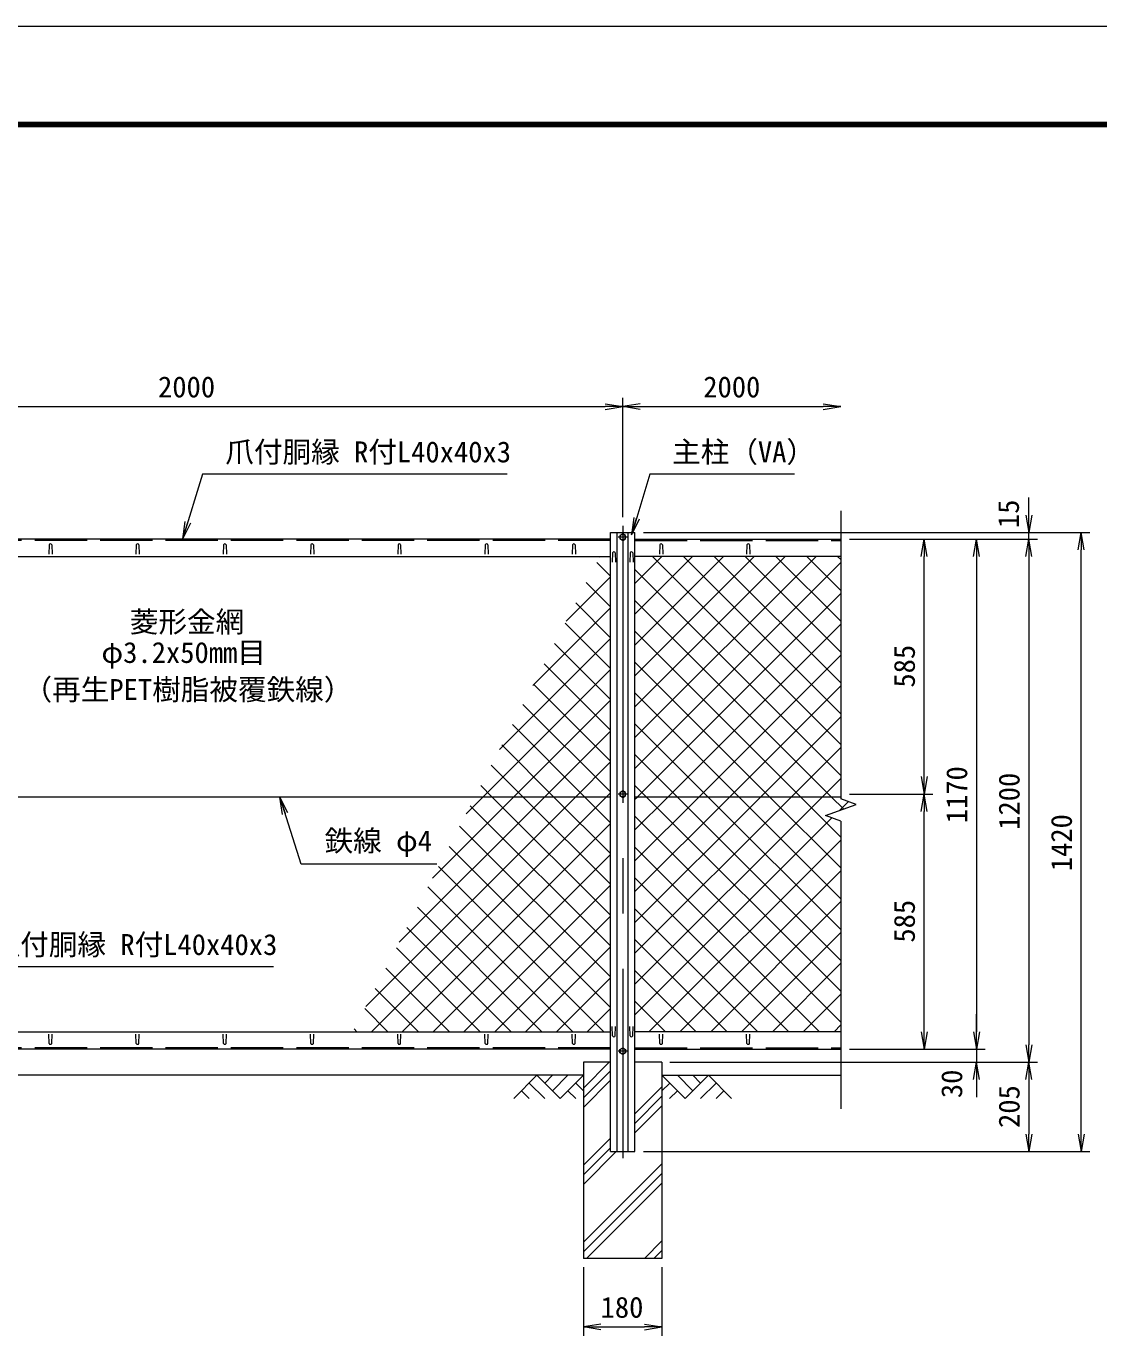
# Model space of a CAD drawing. Units: millimetres, scale not verified. Extents: x -4200 to 4200, y -2970 to 2970.
# Drawn here: x -2747 to -289, y -49 to 2970 of the extents above; entities that cross this region are included whole.
import ezdxf
from ezdxf.enums import TextEntityAlignment as Align

# ---------------------------------------------------------------- set-up
doc = ezdxf.new("R2010")
doc.units = ezdxf.units.MM
doc.header["$LTSCALE"] = 20
doc.linetypes.add('DASHED', pattern=[7.5, 6, -1.5])
doc.linetypes.add('USER1', pattern=[50.8, 31.75, -6.35, 6.35, -6.35])
for name, color, linetype, lineweight in [('0-0_D-STR1', 1, 'Continuous', 18), ('0-1_D-BMK', 2, 'USER1', 13), ('0-2_D-STR-DIM', 7, 'Continuous', 9), ('0-3_D-STR3', 3, 'Continuous', 13), ('0-4_D-BGD', 7, 'Continuous', 9), ('0-5_D-STR4', 7, 'Continuous', 9), ('0-6_D-DCR-HCH', 7, 'Continuous', 9), ('0-7_0', 7, 'Continuous', 9), ('0-9_D-STR2', 7, 'Continuous', 9), ('0-A_D-STR-TXT', 7, 'Continuous', 9), ('0-B_D-TTL', 7, 'Continuous', 9)]:
    doc.layers.add(name, color=color, linetype=linetype, lineweight=lineweight)
doc.styles.add('ＭＳ ゴシック', font='')
doc.styles.get('ＭＳ ゴシック').set_extended_font_data('MS Gothic')

# ---------------------------------------------------------------- blocks, each defined once
blk = doc.blocks.new('_Open')
at = {"layer": '0-7_0'}
blk.add_line((-20, 3.33), (0, 0), dxfattribs=at)
blk.add_lwpolyline([(-20, -3.33), (0, 0), (-20, 0)], dxfattribs=at)

msp = doc.modelspace()

# ---------------------------------------------------------------- linework, layer by layer
at = {"layer": '0-0_D-STR1'}
for p, q in [((-1407.97, 1793.92), (-3354.97, 1793.92)), ((-1407.97, 1808.92), (-1351.97, 1808.92)), ((-1407.97, 388.92), (-1407.97, 1808.92)), ((-1392.47, 388.92), (-1392.47, 1808.92)), ((-1367.47, 388.92), (-1367.47, 1808.92)), ((-1351.97, 388.92), (-1351.97, 1808.92)), ((-1351.97, 1793.92), (-879.97, 1793.92)), ((-3354.97, 1753.92), (-1407.97, 1753.92)), ((-2694.97, 1780.79), (-2695.72, 1759.29)), ((-2688.97, 1780.79), (-2688.22, 1759.29)), ((-2494.97, 1780.79), (-2495.72, 1759.29)), ((-2488.97, 1780.79), (-2488.22, 1759.29)), ((-2294.97, 1780.79), (-2295.72, 1759.29)), ((-2288.97, 1780.79), (-2288.22, 1759.29)), ((-2094.97, 1780.79), (-2095.72, 1759.29)), ((-2088.97, 1780.79), (-2088.22, 1759.29)), ((-1894.97, 1780.79), (-1895.72, 1759.29)), ((-1888.97, 1780.79), (-1888.22, 1759.29)), ((-1694.97, 1780.79), (-1695.72, 1759.29)), ((-1688.97, 1780.79), (-1688.22, 1759.29)), ((-1494.97, 1780.79), (-1495.72, 1759.29)), ((-1488.97, 1780.79), (-1488.22, 1759.29)), ((-1402.97, 1762.3), (-1403.72, 1740.8)), ((-1396.97, 1762.3), (-1396.22, 1740.8)), ((-1362.97, 1762.3), (-1363.72, 1740.8)), ((-1356.97, 1762.3), (-1356.22, 1740.8)), ((-879.97, 1753.92), (-1351.97, 1753.92)), ((-1294.97, 1780.79), (-1295.72, 1759.29)), ((-1288.97, 1780.79), (-1288.22, 1759.29)), ((-1094.97, 1780.79), (-1095.72, 1759.29)), ((-1088.97, 1780.79), (-1088.22, 1759.29)), ((-1402.97, 654.25), (-1403.72, 675.75)), ((-1396.97, 654.25), (-1396.22, 675.75)), ((-1362.97, 654.25), (-1363.72, 675.75)), ((-1356.97, 654.25), (-1356.22, 675.75)), ((-3354.97, 663.92), (-1407.97, 663.92)), ((-2694.97, 637.05), (-2695.72, 658.55)), ((-2688.97, 637.05), (-2688.22, 658.55)), ((-2494.97, 637.05), (-2495.72, 658.55)), ((-2488.97, 637.05), (-2488.22, 658.55)), ((-2294.97, 637.05), (-2295.72, 658.55)), ((-2288.97, 637.05), (-2288.22, 658.55)), ((-2094.97, 637.05), (-2095.72, 658.55)), ((-2088.97, 637.05), (-2088.22, 658.55)), ((-1894.97, 637.05), (-1895.72, 658.55)), ((-1888.97, 637.05), (-1888.22, 658.55)), ((-1694.97, 637.05), (-1695.72, 658.55)), ((-1688.97, 637.05), (-1688.22, 658.55)), ((-1494.97, 637.05), (-1495.72, 658.55)), ((-1488.97, 637.05), (-1488.22, 658.55)), ((-879.97, 663.92), (-1351.97, 663.92)), ((-1294.97, 637.05), (-1295.72, 658.55)), ((-1288.97, 637.05), (-1288.22, 658.55)), ((-1094.97, 637.05), (-1095.72, 658.55)), ((-1088.97, 637.05), (-1088.22, 658.55)), ((-1407.97, 623.92), (-3354.97, 623.92)), ((-1351.97, 623.92), (-879.97, 623.92)), ((-1407.97, 388.92), (-1351.97, 388.92))]:
    msp.add_line(p, q, dxfattribs=at)
at = {"layer": '0-0_D-STR1', "linetype": 'DASHED'}
for p, q in [((-1407.97, 1790.92), (-3354.97, 1790.92)), ((-1351.97, 1790.92), (-879.97, 1790.92)), ((-1407.97, 626.92), (-3354.97, 626.92)), ((-1351.97, 626.92), (-879.97, 626.92))]:
    msp.add_line(p, q, dxfattribs=at)
at = {"layer": '0-0_D-STR1'}
for centre, start, end in [((-2691.97, 1779.54), 22.61986, 157.38014), ((-2491.97, 1779.54), 22.61986, 157.38014), ((-2291.97, 1779.54), 22.61986, 157.38014), ((-2091.97, 1779.54), 22.61986, 157.38014), ((-1891.97, 1779.54), 22.61986, 157.38014), ((-1691.97, 1779.54), 22.61986, 157.38014), ((-1491.97, 1779.54), 22.61986, 157.38014), ((-1291.97, 1779.54), 22.61986, 157.38014), ((-1091.97, 1779.54), 22.61986, 157.38014), ((-1399.97, 1761.05), 22.61986, 157.38014), ((-1359.97, 1761.05), 22.61986, 157.38014), ((-2691.97, 638.3), 202.61986, 337.38014), ((-2491.97, 638.3), 202.61986, 337.38014), ((-2291.97, 638.3), 202.61986, 337.38014), ((-2091.97, 638.3), 202.61986, 337.38014), ((-1891.97, 638.3), 202.61986, 337.38014), ((-1691.97, 638.3), 202.61986, 337.38014), ((-1491.97, 638.3), 202.61986, 337.38014), ((-1399.97, 655.5), 202.61986, 337.38014), ((-1359.97, 655.5), 202.61986, 337.38014), ((-1291.97, 638.3), 202.61986, 337.38014), ((-1091.97, 638.3), 202.61986, 337.38014)]:
    msp.add_arc(centre, 3.25, start, end, dxfattribs=at)
at = {"layer": '0-1_D-BMK'}
for p, q in [((-1379.97, 1823.92), (-1379.97, 373.92)), ((-1369.97, 1798.42), (-1389.97, 1798.42)), ((-1369.97, 1208.92), (-1389.97, 1208.92)), ((-1369.97, 619.42), (-1389.97, 619.42))]:
    msp.add_line(p, q, dxfattribs=at)
at = {"layer": '0-2_D-STR-DIM'}
for p, q in [((-1379.97, 1843.92), (-1379.97, 2117.7)), ((-1379.97, 1843.92), (-1379.97, 2117.7)), ((-3339.97, 2097.7), (-1419.97, 2097.7)), ((-1339.97, 2097.7), (-919.97, 2097.7)), ((-448.93, 1848.92), (-448.93, 1888.92)), ((-879.97, 1858.37), (-879.97, 1198.14)), ((-1331.97, 1808.92), (-428.93, 1808.92)), ((-1331.97, 1808.92), (-308.93, 1808.92)), ((-859.97, 1793.92), (-668.93, 1793.92)), ((-859.97, 1793.92), (-548.93, 1793.92)), ((-859.97, 1793.92), (-428.93, 1793.92)), ((-859.97, 1793.92), (-428.93, 1793.92)), ((-448.93, 1793.92), (-448.93, 1808.92)), ((-688.93, 1248.92), (-688.93, 1753.92)), ((-568.93, 1753.92), (-568.93, 663.92)), ((-448.93, 1753.92), (-448.93, 633.92)), ((-448.93, 1753.92), (-448.93, 1713.92)), ((-328.93, 428.92), (-328.93, 1768.92)), ((-859.97, 1208.92), (-668.93, 1208.92)), ((-859.97, 1208.92), (-668.93, 1208.92)), ((-915.21, 1159.67), (-844.74, 1185.32)), ((-844.74, 1185.32), (-879.97, 1198.14)), ((-879.97, 1146.84), (-915.21, 1159.67)), ((-688.93, 663.92), (-688.93, 1168.92)), ((-879.97, 1146.84), (-879.97, 486.61)), ((-568.93, 663.92), (-568.93, 703.92)), ((-859.97, 623.92), (-668.93, 623.92)), ((-859.97, 623.92), (-548.93, 623.92)), ((-859.97, 623.92), (-548.93, 623.92)), ((-568.93, 623.92), (-568.93, 593.92)), ((-1272.2, 593.92), (-428.93, 593.92)), ((-1269.97, 593.92), (-548.93, 593.92)), ((-1269.97, 593.92), (-428.93, 593.92)), ((-568.93, 553.92), (-568.93, 513.92)), ((-448.93, 553.92), (-448.93, 428.92)), ((-1331.97, 388.92), (-428.93, 388.92)), ((-1331.97, 388.92), (-308.93, 388.92)), ((-1469.97, 123.92), (-1469.97, -33.4)), ((-1289.97, 123.92), (-1289.97, -33.4)), ((-1429.97, -13.4), (-1329.97, -13.4))]:
    msp.add_line(p, q, dxfattribs=at)
at = {"layer": '0-3_D-STR3'}
for p, q in [((-1379.97, 1805.92), (-1386.47, 1802.17)), ((-1386.47, 1802.17), (-1386.47, 1794.66)), ((-1386.47, 1794.66), (-1379.97, 1790.91)), ((-1373.47, 1802.17), (-1379.97, 1805.92)), ((-1379.97, 1790.91), (-1373.47, 1794.66)), ((-1373.47, 1794.66), (-1373.47, 1802.17)), ((-1407.97, 1202.17), (-3354.97, 1202.17)), ((-879.97, 1202.17), (-1351.97, 1202.17))]:
    msp.add_line(p, q, dxfattribs=at)
for points in [[(-1373.47, 1212.67), (-1379.97, 1216.42), (-1386.47, 1212.67), (-1386.47, 1205.16), (-1379.97, 1201.41), (-1373.47, 1205.16)], [(-1373.47, 615.66), (-1379.97, 611.91), (-1386.47, 615.66), (-1386.47, 623.17), (-1379.97, 626.92), (-1373.47, 623.17)]]:
    msp.add_lwpolyline(points, close=True, dxfattribs=at)
for centre in [(-1379.97, 1798.42), (-1379.97, 1208.92), (-1379.97, 619.42)]:
    msp.add_circle(centre, 6.25, dxfattribs=at)
at = {"layer": '0-4_D-BGD'}
for p, q in [((-1469.97, 563.92), (-3289.97, 563.92)), ((-1289.97, 563.92), (-879.97, 563.92))]:
    msp.add_line(p, q, dxfattribs=at)
at = {"layer": '0-5_D-STR4'}
for p, q in [((-1469.97, 593.92), (-1469.97, 143.92)), ((-1407.97, 593.92), (-1469.97, 593.92)), ((-1289.97, 593.92), (-1351.97, 593.92)), ((-1289.97, 593.92), (-1289.97, 143.92)), ((-1289.97, 143.92), (-1469.97, 143.92))]:
    msp.add_line(p, q, dxfattribs=at)
at = {"layer": '0-6_D-DCR-HCH'}
for p, q in [((-1469.97, 534.55), (-1410.61, 593.92)), ((-1469.97, 512.45), (-1407.97, 574.45)), ((-1576.4, 563.92), (-1629.61, 510.71)), ((-1594.14, 546.18), (-1558.5, 510.71)), ((-1576.4, 563.92), (-1523.19, 510.71)), ((-1558.66, 546.18), (-1540.92, 563.92)), ((-1540.92, 528.44), (-1505.45, 563.92)), ((-1523.19, 510.71), (-1469.97, 563.92)), ((-1487.71, 546.18), (-1469.97, 528.52)), ((-1469.97, 490.36), (-1407.97, 552.36)), ((-1236.76, 510.71), (-1289.97, 563.92)), ((-1272.24, 546.18), (-1289.97, 528.52)), ((-1219.03, 528.44), (-1254.5, 563.92)), ((-1183.55, 563.92), (-1236.76, 510.71)), ((-1201.2, 546.09), (-1219.03, 563.92)), ((-1165.81, 546.18), (-1201.45, 510.71)), ((-1183.55, 563.92), (-1130.34, 510.71)), ((-1611.87, 528.44), (-1594.05, 510.71)), ((-1505.45, 528.44), (-1487.63, 510.71)), ((-1351.97, 475.77), (-1289.97, 537.77)), ((-1351.97, 453.68), (-1289.97, 515.68)), ((-1254.5, 528.44), (-1272.32, 510.71)), ((-1148.08, 528.44), (-1165.89, 510.71)), ((-1351.97, 431.58), (-1289.97, 493.58)), ((-1469.97, 357.77), (-1407.97, 419.77)), ((-1469.97, 335.68), (-1407.97, 397.68)), ((-1469.97, 313.58), (-1394.64, 388.92)), ((-1469.97, 181), (-1289.97, 361)), ((-1469.97, 158.9), (-1289.97, 338.9)), ((-1462.86, 143.92), (-1289.97, 316.8)), ((-1330.28, 143.92), (-1289.97, 184.22)), ((-1308.18, 143.92), (-1289.97, 162.12))]:
    msp.add_line(p, q, dxfattribs=at)
at = {"layer": '0-9_D-STR2'}
for p, q in [((-1433.09, 1752.54), (-1431.72, 1753.92)), ((-1351.97, 1692.24), (-1290.3, 1753.92)), ((-1351.97, 1621.53), (-1219.59, 1753.92)), ((-1351.97, 1550.82), (-1148.88, 1753.92)), ((-1351.97, 1480.11), (-1078.16, 1753.92)), ((-1351.97, 1409.4), (-1007.45, 1753.92)), ((-1351.97, 1338.69), (-936.74, 1753.92)), ((-879.97, 1322.46), (-1311.43, 1753.92)), ((-879.97, 1393.17), (-1240.72, 1753.92)), ((-879.97, 1463.88), (-1170.01, 1753.92)), ((-879.97, 1534.6), (-1099.3, 1753.92)), ((-879.97, 1605.31), (-1028.59, 1753.92)), ((-879.97, 1676.02), (-957.87, 1753.92)), ((-879.97, 1746.73), (-887.16, 1753.92)), ((-1407.97, 1709.04), (-1439.38, 1740.45)), ((-1351.97, 1267.97), (-879.97, 1739.97)), ((-879.97, 1251.75), (-1351.97, 1723.75)), ((-1509.6, 1605.32), (-1407.97, 1706.95)), ((-1407.97, 1638.33), (-1463.56, 1693.92)), ((-1347.07, 1202.17), (-879.97, 1669.26)), ((-1586.11, 1458.1), (-1407.97, 1636.24)), ((-1407.97, 1567.62), (-1487.74, 1647.39)), ((-1407.97, 1496.91), (-1511.92, 1600.86)), ((-971.81, 1202.17), (-1351.97, 1582.33)), ((-1276.36, 1202.17), (-879.97, 1598.55)), ((-1662.62, 1310.88), (-1407.97, 1565.53)), ((-1407.97, 1426.2), (-1536.1, 1554.33)), ((-1042.52, 1202.17), (-1351.97, 1511.62)), ((-1205.65, 1202.17), (-879.97, 1527.84)), ((-1700.63, 1202.17), (-1407.97, 1494.82)), ((-1407.97, 1355.49), (-1560.28, 1507.8)), ((-1407.97, 1284.78), (-1584.47, 1461.27)), ((-1134.94, 1202.17), (-879.97, 1457.13)), ((-1629.91, 1202.17), (-1407.97, 1424.11)), ((-1113.23, 1202.17), (-1351.97, 1440.91)), ((-1407.97, 1214.07), (-1608.65, 1414.74)), ((-1466.78, 1202.17), (-1632.83, 1368.21)), ((-1183.94, 1202.17), (-1351.97, 1370.2)), ((-1064.23, 1202.17), (-879.97, 1386.42)), ((-1559.2, 1202.17), (-1407.97, 1353.4)), ((-1537.5, 1202.17), (-1657.01, 1321.68)), ((-1254.65, 1202.17), (-1351.97, 1299.49)), ((-993.52, 1202.17), (-879.97, 1315.71)), ((-1608.21, 1202.17), (-1681.19, 1275.15)), ((-1488.49, 1202.17), (-1407.97, 1282.69)), ((-922.81, 1202.17), (-879.97, 1245)), ((-1678.92, 1202.17), (-1705.37, 1228.62)), ((-1325.36, 1202.17), (-1351.97, 1228.78)), ((-1968.66, 722), (-1488.49, 1202.17)), ((-1892.15, 869.22), (-1559.2, 1202.17)), ((-1815.64, 1016.44), (-1629.91, 1202.17)), ((-1739.13, 1163.66), (-1700.63, 1202.17)), ((-1407.97, 860.51), (-1729.55, 1182.09)), ((-1407.97, 931.22), (-1678.92, 1202.17)), ((-1407.97, 1001.94), (-1608.21, 1202.17)), ((-1407.97, 1072.65), (-1537.5, 1202.17)), ((-1407.97, 1143.36), (-1466.78, 1202.17)), ((-1351.97, 1197.26), (-1347.07, 1202.17)), ((-1351.97, 1126.55), (-1276.36, 1202.17)), ((-1351.97, 1055.84), (-1205.65, 1202.17)), ((-1351.97, 985.13), (-1134.94, 1202.17)), ((-1351.97, 914.42), (-1064.23, 1202.17)), ((-1351.97, 843.71), (-993.52, 1202.17)), ((-1351.97, 773), (-922.81, 1202.17)), ((-879.97, 756.78), (-1325.36, 1202.17)), ((-879.97, 827.49), (-1254.65, 1202.17)), ((-879.97, 898.2), (-1183.94, 1202.17)), ((-879.97, 968.91), (-1113.23, 1202.17)), ((-879.97, 1039.62), (-1042.52, 1202.17)), ((-879.97, 1110.33), (-971.81, 1202.17)), ((-882.8, 1171.46), (-862.49, 1191.78)), ((-879.97, 686.07), (-1351.97, 1158.07)), ((-1351.97, 702.29), (-900.1, 1154.16)), ((-1885.32, 663.92), (-1407.97, 1141.26)), ((-1407.97, 789.8), (-1753.73, 1135.56)), ((-1407.97, 719.09), (-1777.92, 1089.03)), ((-928.53, 663.92), (-1351.97, 1087.36)), ((-1319.64, 663.92), (-879.97, 1103.58)), ((-1814.61, 663.92), (-1407.97, 1070.55)), ((-1423.51, 663.92), (-1802.1, 1042.5)), ((-1248.93, 663.92), (-879.97, 1032.87)), ((-1743.9, 663.92), (-1407.97, 999.84)), ((-999.25, 663.92), (-1351.97, 1016.65)), ((-1494.22, 663.92), (-1826.28, 995.97)), ((-1564.93, 663.92), (-1850.46, 949.45)), ((-1069.96, 663.92), (-1351.97, 945.94)), ((-1178.21, 663.92), (-879.97, 962.16)), ((-1673.19, 663.92), (-1407.97, 929.13)), ((-1635.64, 663.92), (-1874.64, 902.92)), ((-1107.5, 663.92), (-879.97, 891.45)), ((-1706.35, 663.92), (-1898.82, 856.39)), ((-1602.48, 663.92), (-1407.97, 858.42)), ((-1140.67, 663.92), (-1351.97, 875.22)), ((-1036.79, 663.92), (-879.97, 820.74)), ((-1777.06, 663.92), (-1923, 809.86)), ((-1531.77, 663.92), (-1407.97, 787.71)), ((-1211.38, 663.92), (-1351.97, 804.51)), ((-1847.77, 663.92), (-1947.18, 763.33)), ((-1282.09, 663.92), (-1351.97, 733.8)), ((-966.08, 663.92), (-879.97, 750.03)), ((-1918.48, 663.92), (-1971.37, 716.8)), ((-1461.06, 663.92), (-1407.97, 717)), ((-1989.2, 663.92), (-1995.55, 670.27)), ((-895.37, 663.92), (-879.97, 679.31))]:
    msp.add_line(p, q, dxfattribs=at)
for points in [[(-873.71, 1174.77), (-901.1, 1202.17), (-1351.97, 1653.04)], [(-1956.03, 663.92), (-1417.78, 1202.17), (-1407.97, 1211.97)]]:
    msp.add_lwpolyline(points, dxfattribs=at)
at = {"layer": '0-A_D-STR-TXT'}
for points in [[(-1645.07, 1942.79), (-2342.95, 1942.79), (-2388.31, 1795.83)], [(-986.26, 1942.8), (-1317.64, 1942.8), (-1359.33, 1805.13)], [(-1805.92, 1048.54), (-2117.25, 1048.54), (-2165.34, 1200.26)], [(-2180.85, 812.79), (-2878.73, 812.79), (-2924.09, 665.83)]]:
    msp.add_lwpolyline(points, dxfattribs=at)
at = {"layer": '0-B_D-TTL', "color": 2, "lineweight": 18}
msp.add_lwpolyline([(-4200, 2970), (4200, 2970), (4200, -2970), (-4200, -2970)], close=True, dxfattribs=at)
at = {"layer": '0-B_D-TTL'}
for points in [[(-3930, 2750), (3930, 2750), (3930, -2750), (-3930, -2750)], [(-3927.5, 2747.5), (3927.5, 2747.5), (3927.5, -2747.5), (-3927.5, -2747.5)], [(-3925, 2745), (3925, 2745), (3925, -2745), (-3925, -2745)], [(-3922.5, 2742.5), (3922.5, 2742.5), (3922.5, -2742.5), (-3922.5, -2742.5)], [(-3920, 2740), (3920, 2740), (3920, -2740), (-3920, -2740)]]:
    msp.add_lwpolyline(points, close=True, dxfattribs=at)

# ---------------------------------------------------------------- block references
at = {"layer": '0-2_D-STR-DIM', "xscale": 2, "yscale": 2}
for p in [(-1379.97, 2097.7), (-879.97, 2097.7), (-1289.97, -13.4)]:
    msp.add_blockref('_Open', p, dxfattribs=at)
for p, rotation in [((-1379.97, 2097.7), 180), ((-448.93, 1808.92), 270), ((-688.93, 1793.92), 90), ((-568.93, 1793.92), 90), ((-448.93, 1793.92), 90), ((-448.93, 1793.92), 90), ((-328.93, 1808.92), 90), ((-688.93, 1208.92), 270), ((-688.93, 1208.92), 90), ((-688.93, 623.92), 270), ((-568.93, 623.92), 270), ((-568.93, 623.92), 270), ((-448.93, 593.92), 270), ((-568.93, 593.92), 90), ((-448.93, 593.92), 90), ((-448.93, 388.92), 270), ((-328.93, 388.92), 270), ((-1469.97, -13.4), 180)]:
    msp.add_blockref('_Open', p, dxfattribs=dict(at, rotation=rotation))
at = {"layer": '0-A_D-STR-TXT', "xscale": 2, "yscale": 2}
for p, rotation in [((-1359.91, 1803.22), 253.14944), ((-2388.9, 1793.92), 252.84683), ((-2165.95, 1202.17), 107.58773)]:
    msp.add_blockref('_Open', p, dxfattribs=dict(at, rotation=rotation))

# ---------------------------------------------------------------- texts
at = {"layer": '0-2_D-STR-DIM', "style": 'ＭＳ ゴシック'}
for s, p in [('2000', (-2445.22, 2104.45)), ('2000', (-1195.22, 2104.45)), ('180', (-1430.62, -6.65))]:
    msp.add_text(s, height=48.09, dxfattribs=at).set_placement(p, align=Align.BOTTOM_LEFT)
for s, p in [('15', (-457.09, 1819.09)), ('585', (-695.68, 1453.19)), ('1170', (-575.68, 1142.02)), ('1200', (-455.68, 1127.02)), ('1420', (-335.68, 1032.02)), ('585', (-695.68, 868.19)), ('30', (-587.19, 511.5)), ('205', (-455.68, 443.07))]:
    msp.add_text(s, height=48.09, rotation=90, dxfattribs=at).set_placement(p, align=Align.BOTTOM_LEFT)
at = {"layer": '0-A_D-STR-TXT', "style": 'ＭＳ ゴシック'}
for s, p in [('爪付胴縁 R付L40x40x3', (-2291.01, 1955.37)), ('主柱（VA）', (-1266.72, 1955.38)), ('菱形金網', (-2509.92, 1565.72)), ('φ3.2x50mm目', (-2574.9, 1495.28)), ('（再生PET樹脂被覆鉄線）', (-2753.58, 1410.3)), ('鉄線 φ4', (-2063.53, 1063.41)), ('爪付胴縁 R付L40x40x3', (-2826.79, 825.37))]:
    msp.add_text(s, height=48.09, dxfattribs=at).set_placement(p, align=Align.BOTTOM_LEFT)

doc.saveas('drawing.dxf')
